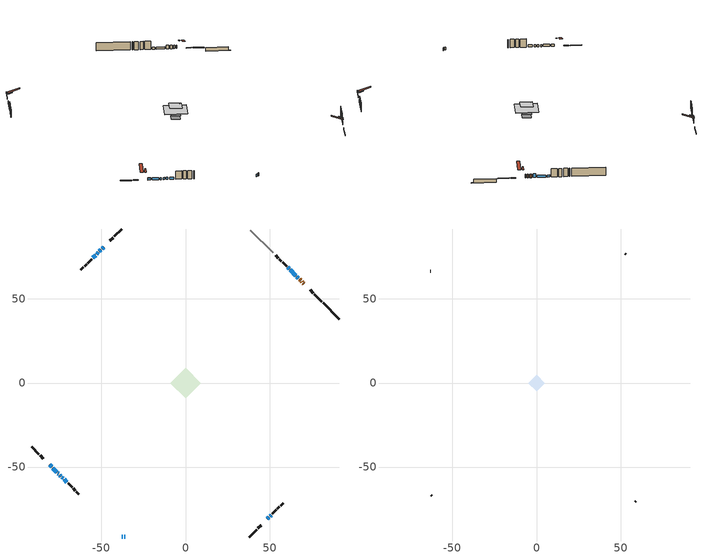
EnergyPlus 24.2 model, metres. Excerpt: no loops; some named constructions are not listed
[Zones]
conditioned space
 floor outside (Floor1 construction): -3.8,0 0,3.8 3.8,0 0,-3.8 z1.07
 floor outside (Floor2 construction): -3.76,0 0,3.76 3.76,0 0,-3.76 z1.07
 floor adiabatic (AdiabaticFloorConstruction): -9,0 0,9 9,0 0,-9 z3.51
 floor foundation (Slab1 construction): -3.46,0 0,3.46 3.46,0 0,-3.46 z-1.19
 wall outside (RimJoist1 construction): 37.95,-91.62 42.39,-87.18 / -91.62,-37.95 -87.18,-42.39 / -37.95,91.62 -42.39,87.18 / 81.17,48.39 76.74,52.83 z1.07:1.37
 wall outside (RimJoist2 construction): 43.04,-86.52 45.05,-84.51 / -86.52,-43.04 -84.51,-45.05 / -43.04,86.52 -45.05,84.51 / 76.08,53.48 74.07,55.49 z1.07:1.37
 wall outside (AdiabaticWallConstruction 1): 70.39,59.18 70.15,59.42 / 69.49,60.07 69.18,60.39 / 68.52,61.04 67.88,61.69 z1.07:3.1
 wall outside (AdiabaticWallConstruction): -80.83,-48.73 -79.64,-49.92 / -78.99,-50.58 -76.56,-53 / -75.91,-53.66 -75.44,-54.13 / 48.73,-80.83 49.67,-79.9 / -74.78,-54.78 -74.13,-55.43 / -73.48,-56.08 -72.83,-56.73 / 50.32,-79.24 51.03,-78.54 / -72.18,-57.39 -70.5,-59.06 / 65.63,63.93 62.28,67.28 / 61.63,67.94 60.76,68.8 / -53.5,76.06 -55.18,74.39 z1.07:2.29; -48.73,80.83 -49.67,79.9 / -51.91,77.65 -52.85,76.72 z1.07:1.68; -37.95,-91.62 -37.39,-91.62 z1.07:2.6; 67.22,62.34 66.29,63.28 / -50.32,79.24 -51.26,78.31 z1.07:3.26; -36.46,-91.62 -35.9,-91.62 z1.07:2.85
 wall outside (Wall1 construction): 51.68,-77.88 54.05,-75.51 / -69.85,-59.72 -67.47,-62.09 / -55.83,73.73 -58.21,71.36 / 60.11,69.46 57.74,71.83 z1.07:5.95
 wall outside (Wall2 construction): 54.71,-74.85 55.92,-73.64 / -66.82,-62.75 -65.61,-63.96 / -58.86,70.7 -60.07,69.49 / 57.08,72.49 55.87,73.69 z1.07:5.95
 wall outside (Wall4 construction): 56.58,-72.99 58.15,-71.42 / -64.95,-64.61 -63.38,-66.19 / -60.73,68.83 -62.3,67.26 / 55.21,74.35 53.64,75.92 z1.07:5.95
 wall foundation (FoundationWall1 construction): 81.83,47.73,-1.19 81.83,47.73,1.07 90.64,38.93,1.07 90.64,38.93,-1.07 91.62,37.95,-1.07 91.62,37.95,-1.19
 wall adiabatic (Wall6 construction): 52.06,77.51 38.61,90.96 z1.07:5.95
 window (WindowConstruction): -80.83,-48.73 -79.64,-49.92 z1.07:2.29
 window (WindowConstruction 7): -48.73,80.83 -49.67,79.9 z1.07:1.68
 window (WindowConstruction 15): -37.95,-91.62 -37.39,-91.62 z1.07:2.59
 window (WindowConstruction 8): -78.99,-50.58 -76.56,-53 z1.07:2.29
 window (WindowConstruction 9): -75.91,-53.66 -75.44,-54.12 z1.07:2.29
 window (WindowConstruction 10): 48.73,-80.83 49.67,-79.9 z1.07:2.29
 window (WindowConstruction 11): 67.22,62.34 66.29,63.28 z1.07:3.26
 window (WindowConstruction 12): -50.32,79.24 -51.26,78.31 z1.07:3.26
 window (WindowConstruction 13): -51.91,77.65 -52.85,76.72 z1.07:1.68
 window (WindowConstruction 16): -74.78,-54.78 -74.14,-55.43 z1.07:2.29
 window (WindowConstruction 1): -73.48,-56.09 -72.83,-56.73 z1.07:2.29
 window (WindowConstruction 2): 50.32,-79.24 51.02,-78.54 z1.07:2.29
 window (WindowConstruction 14): -36.46,-91.62 -35.9,-91.62 z1.07:2.85
 window (WindowConstruction 3): -72.18,-57.39 -70.5,-59.06 z1.07:2.29
 window (WindowConstruction 4): 65.63,63.93 62.28,67.28 z1.07:2.29
 window (WindowConstruction 5): 61.63,67.94 60.77,68.8 z1.07:2.29
 window (WindowConstruction 6): -53.5,76.06 -55.18,74.39 z1.07:2.29
 door (Door): 70.39,59.18 70.15,59.42 z1.07:3.1
 door (Door 1): 69.49,60.07 69.18,60.39 z1.07:3.1
 door (Door 2): 68.52,61.04 67.88,61.69 z1.07:3.1
 ceiling adiabatic (AdiabaticFloorConstruction): 0,-9 9,0 0,9 -9,0 z3.51
 roof outside (Roof2 construction): 48.08,-81.49,5.95 46.36,-79.77,6.76 45.9,-80.22,6.76 47.62,-81.94,5.95; -81.49,-48.08,5.95 -79.77,-46.36,6.76 -80.22,-45.9,6.76 -81.94,-47.62,5.95; -48.08,81.49,5.95 -46.36,79.77,6.76 -45.9,80.22,6.76 -47.62,81.94,5.95; 71.04,58.52,5.95 69.32,56.8,6.76 69.78,56.35,6.76 71.5,58.07,5.95
 roof outside (Roof3 construction): 0,3.8 -3.8,0 0,-3.8 3.8,0 z5.95
attic - vented
 floor to conditioned space (Floor3 construction Reversed): -4.91,0 0,4.91 4.91,0 0,-4.91 z5.95
 wall outside (Wall5 construction): 58.8,-70.76 59.08,-70.49 / -62.72,-66.84 -62.45,-67.11 / -62.96,66.61 -63.23,66.33 / 52.98,76.58 52.71,76.85 z1.07:5.95
 roof outside (Roof1 construction): 46.97,-82.6,5.95 42.18,-77.81,8.2 40.92,-79.07,8.2 45.71,-83.86,5.95; -82.6,-46.97,5.95 -77.81,-42.18,8.2 -79.07,-40.92,8.2 -83.86,-45.71,5.95; -46.97,82.6,5.95 -42.18,77.81,8.2 -40.92,79.07,8.2 -45.71,83.86,5.95; 72.16,57.41,5.95 67.37,52.63,8.2 68.63,51.36,8.2 73.42,56.15,5.95
[Material] Roughness=Rough; Thermal Absorptance=0.9
Name | Thickness {m} | Conductivity {W/m-K} | Density {kg/m3} | Specific Heat {J/kg-K} | Solar Absorptance | Visible Absorptance
ceiling stud and cavity | 0.1397 | 0.0779344 | 65.682 | 1177.47 | 0.7 | 0.7
gypsum board | 0.0127 | 0.160291 | 801 | 837.4 | 0.6 | 0.6
[Construction]
Floor3 construction: ceiling stud and cavity, gypsum board
[EnergyManagementSystem:Program]
natural_vent_program: Set Tin = tin_s; Set Tout = tout_s; Set Wout = out_wt_s; Set Pbar = out_pb_s; Set Phiout = (@RhFnTdbWPb Tout Wout Pbar); Set MaxHR = 0.0115; Set Tnvsp = (htg_sp_s + clg_sp_s) / 2; Set NVavail = natural_vent_s; Set ClgSsnAvail = cool_season; Set Qnv = 0; Set Qwhf = 0; Set whole_house_fan_mix_act = 0; Set whole_house_fan_act = 0; If ((Wout < MaxHR) && (Tin > Tout) && (Tin > Tnvsp) && (ClgSsnAvail > 0)); Set WHF_Flow = 0; Set Adj = (Tin-Tnvsp)/(Tin-Tout); Set Adj = (@Min Adj 1); Set Adj = (@Max Adj 0); If (WHF_Flow > 0); Set Qwhf = WHF_Flow*Adj; Set whole_house_fan_mix_act = WHF_Flow*Adj; Set WHF_W = 0; Set whole_house_fan_act = WHF_W*Adj; ElseIf (NVavail > 0); Set NVArea = 0.0; Set Cs = 0.00018187900847365485; Set Cw = 3.1570932841576165e-05; Set Tdiff = Tin-Tout; Set dT = (@Abs Tdiff); Set Vwind = site_vw_s; Set SGNV = NVArea*Adj*((((Cs*dT)+(Cw*(Vwind^2)))^0.5)/1000); Set MaxNV = 2.617222302061057; Set Qnv = (@Min SGNV MaxNV); EndIf; EndIf; Set natural_vent_flow_act = Qnv; Set whole_house_fan_flow_act = Qwhf; Set natural_vent_program_Qnv = Qnv; Set natural_vent_program_Qwhf = Qwhf
total_airflows_program: Set total_infil_flow_rate = 0; Set total_mechvent_flow_rate = 0; Set total_natvent_flow_rate = 0; Set total_whf_flow_rate = 0; Set total_infil_flow_rate = total_infil_flow_rate + (infil_program_Qinf * 1); Set total_mechvent_flow_rate = total_mechvent_flow_rate + (infil_program_Qfan * 1); Set total_natvent_flow_rate = total_natvent_flow_rate + (natural_vent_program_Qnv * 1); Set total_whf_flow_rate = total_whf_flow_rate + (natural_vent_program_Qwhf * 1)
total_loads_program: Set loads_htg_tot = 0; Set loads_clg_tot = 0; If htg_load_cond > 0; Set loads_htg_tot = loads_htg_tot + (htg_load_cond - clg_load_cond) * 1.0; EndIf; Set loads_htg_tot = (@Max loads_htg_tot 0); If clg_load_cond > 0; Set loads_clg_tot = loads_clg_tot + (clg_load_cond - htg_load_cond) * 0.0; EndIf; Set loads_clg_tot = (@Max loads_clg_tot 0)
unmet_hours_program: Set htg_unmet_hours = 0; Set clg_unmet_hours = 0; Set unit_htg_unmet_hours = 0; If ((DayOfYear >= 1) && (DayOfYear <= 365)); Set unit_htg_unmet_hours = unit_htg_unmet_hours + conditioned_space_htg_unmet_s; If unit_htg_unmet_hours > htg_unmet_hours; Set htg_unmet_hours = unit_htg_unmet_hours; EndIf; EndIf
water_heater_EC_adj: If WarmupFlag == 0; Set dhw_e_cons = water_heater_energy + water_heater_on_cycle_parasitic + water_heater_off_cycle_parasitic; Set water_heater_ec_adj_act = 0.0 * dhw_e_cons / 1; EndIf
[EnergyManagementSystem:ProgramCallingManager]
component_loads_program_calling_manager: EndOfZoneTimestepAfterZoneReporting; component_loads_program
fridge_schedule_program_calling_manager: BeginZoneTimestepAfterInitHeatBalance; fridge_schedule_program
infil_program_calling_manager: BeginZoneTimestepAfterInitHeatBalance; infil_program
natural_vent_program_calling_manager: BeginZoneTimestepAfterInitHeatBalance; natural_vent_program
total_airflows_program_calling_manager: EndOfZoneTimestepAfterZoneReporting; total_airflows_program
total_loads_program_calling_manager: EndOfZoneTimestepAfterZoneReporting; total_loads_program
unmet_hours_program_calling_manager: EndOfZoneTimestepBeforeZoneReporting; unmet_hours_program
water_heater_EC_adj_ProgramManager: EndOfSystemTimestepBeforeHVACReporting; water_heater_EC_adj
[EnergyManagementSystem:OutputVariable] Type of Data in Variable=Summed; Update Frequency=ZoneTimestep
Name | EMS Variable | EMS Program or Subroutine | Units
loads_htg_tot_peakload_outvar; loads_htg_tot_annual_outvar; Energy Management System Output Variable 1; Energy Management System Output Variable 45 | loads_htg_tot | total_loads_program | J
loads_clg_tot_peakload_outvar; loads_clg_tot_annual_outvar; Energy Management System Output Variable 2; Energy Management System Output Variable 46 | loads_clg_tot | total_loads_program | J
htg_unmet_hours_annual_outvar; Energy Management System Output Variable 3 | htg_unmet_hours | unmet_hours_program | hr
clg_unmet_hours_annual_outvar; Energy Management System Output Variable 4 | clg_unmet_hours | unmet_hours_program | hr
loads_htg_roofs_annual_outvar; Energy Management System Output Variable 5 | loads_htg_roofs | component_loads_program | J
loads_htg_ceilings_annual_outvar; Energy Management System Output Variable 6 | loads_htg_ceilings | component_loads_program | J
loads_htg_walls_annual_outvar; Energy Management System Output Variable 7 | loads_htg_walls | component_loads_program | J
loads_htg_rim_joists_annual_outvar; Energy Management System Output Variable 8 | loads_htg_rim_joists | component_loads_program | J
loads_htg_foundation_walls_annual_outvar; Energy Management System Output Variable 9 | loads_htg_foundation_walls | component_loads_program | J
loads_htg_doors_annual_outvar; Energy Management System Output Variable 10 | loads_htg_doors | component_loads_program | J
loads_htg_windows_conduction_annual_outvar; Energy Management System Output Variable 11 | loads_htg_windows_conduction | component_loads_program | J
loads_htg_windows_solar_annual_outvar; Energy Management System Output Variable 12 | loads_htg_windows_solar | component_loads_program | J
loads_htg_skylights_conduction_annual_outvar; Energy Management System Output Variable 13 | loads_htg_skylights_conduction | component_loads_program | J
loads_htg_skylights_solar_annual_outvar; Energy Management System Output Variable 14 | loads_htg_skylights_solar | component_loads_program | J
loads_htg_floors_annual_outvar; Energy Management System Output Variable 15 | loads_htg_floors | component_loads_program | J
loads_htg_slabs_annual_outvar; Energy Management System Output Variable 16 | loads_htg_slabs | component_loads_program | J
loads_htg_internal_mass_annual_outvar; Energy Management System Output Variable 17 | loads_htg_internal_mass | component_loads_program | J
loads_htg_infil_annual_outvar; Energy Management System Output Variable 18 | loads_htg_infil | component_loads_program | J
loads_htg_natvent_annual_outvar; Energy Management System Output Variable 19 | loads_htg_natvent | component_loads_program | J
loads_htg_mechvent_annual_outvar; Energy Management System Output Variable 20 | loads_htg_mechvent | component_loads_program | J
loads_htg_whf_annual_outvar; Energy Management System Output Variable 21 | loads_htg_whf | component_loads_program | J
loads_htg_ducts_annual_outvar; Energy Management System Output Variable 22 | loads_htg_ducts | component_loads_program | J
loads_htg_intgains_annual_outvar; Energy Management System Output Variable 23 | loads_htg_intgains | component_loads_program | J
loads_htg_lighting_annual_outvar; Energy Management System Output Variable 24 | loads_htg_lighting | component_loads_program | J
loads_clg_roofs_annual_outvar; Energy Management System Output Variable 25 | loads_clg_roofs | component_loads_program | J
loads_clg_ceilings_annual_outvar; Energy Management System Output Variable 26 | loads_clg_ceilings | component_loads_program | J
loads_clg_walls_annual_outvar; Energy Management System Output Variable 27 | loads_clg_walls | component_loads_program | J
loads_clg_rim_joists_annual_outvar; Energy Management System Output Variable 28 | loads_clg_rim_joists | component_loads_program | J
loads_clg_foundation_walls_annual_outvar; Energy Management System Output Variable 29 | loads_clg_foundation_walls | component_loads_program | J
loads_clg_doors_annual_outvar; Energy Management System Output Variable 30 | loads_clg_doors | component_loads_program | J
loads_clg_windows_conduction_annual_outvar; Energy Management System Output Variable 31 | loads_clg_windows_conduction | component_loads_program | J
loads_clg_windows_solar_annual_outvar; Energy Management System Output Variable 32 | loads_clg_windows_solar | component_loads_program | J
loads_clg_skylights_conduction_annual_outvar; Energy Management System Output Variable 33 | loads_clg_skylights_conduction | component_loads_program | J
loads_clg_skylights_solar_annual_outvar; Energy Management System Output Variable 34 | loads_clg_skylights_solar | component_loads_program | J
loads_clg_floors_annual_outvar; Energy Management System Output Variable 35 | loads_clg_floors | component_loads_program | J
loads_clg_slabs_annual_outvar; Energy Management System Output Variable 36 | loads_clg_slabs | component_loads_program | J
loads_clg_internal_mass_annual_outvar; Energy Management System Output Variable 37 | loads_clg_internal_mass | component_loads_program | J
loads_clg_infil_annual_outvar; Energy Management System Output Variable 38 | loads_clg_infil | component_loads_program | J
loads_clg_natvent_annual_outvar; Energy Management System Output Variable 39 | loads_clg_natvent | component_loads_program | J
loads_clg_mechvent_annual_outvar; Energy Management System Output Variable 40 | loads_clg_mechvent | component_loads_program | J
loads_clg_whf_annual_outvar; Energy Management System Output Variable 41 | loads_clg_whf | component_loads_program | J
loads_clg_ducts_annual_outvar; Energy Management System Output Variable 42 | loads_clg_ducts | component_loads_program | J
loads_clg_intgains_annual_outvar; Energy Management System Output Variable 43 | loads_clg_intgains | component_loads_program | J
loads_clg_lighting_annual_outvar; Energy Management System Output Variable 44 | loads_clg_lighting | component_loads_program | J
[Schedule:Day:Interval]
interior lighting schedule day: No, 01:00, 0.108182, 04:00, 0.0901515, 05:00, 0.0991667, 06:00, 0.162273, 07:00, 0.270455, 08:00, 0.342576, 10:00, 0.369621, 11:00, 0.351591, 12:00, 0.333561, 13:00, 0.324545, 14:00, 0.31553, 15:00, 0.333561, 16:00, 0.369621, 17:00, 0.450758, 18:00, 0.585985, 19:00, 0.775303, 20:00, 0.955606, 21:00, 0.991667, 22:00, 0.712197, 23:00, 0.360606, 24:00, 0.162273
interior lighting schedule day 1: No, 01:00, 0.100909, 04:00, 0.0840909, 05:00, 0.0925, 06:00, 0.151364, 07:00, 0.252273, 08:00, 0.319545, 10:00, 0.344773, 11:00, 0.327955, 12:00, 0.311136, 13:00, 0.302727, 14:00, 0.294318, 15:00, 0.311136, 16:00, 0.344773, 17:00, 0.420455, 18:00, 0.546591, 19:00, 0.723182, 20:00, 0.891364, 21:00, 0.925, 22:00, 0.664318, 23:00, 0.336364, 24:00, 0.151364
interior lighting schedule day 2: No, 01:00, 0.0927273, 04:00, 0.0772727, 05:00, 0.085, 06:00, 0.139091, 07:00, 0.231818, 08:00, 0.293636, 10:00, 0.316818, 11:00, 0.301364, 12:00, 0.285909, 13:00, 0.278182, 14:00, 0.270455, 15:00, 0.285909, 16:00, 0.316818, 17:00, 0.386364, 18:00, 0.502273, 19:00, 0.664545, 20:00, 0.819091, 21:00, 0.85, 22:00, 0.610455, 23:00, 0.309091, 24:00, 0.139091
interior lighting schedule day 3: No, 01:00, 0.0845455, 04:00, 0.0704545, 05:00, 0.0775, 06:00, 0.126818, 07:00, 0.211364, 08:00, 0.267727, 10:00, 0.288864, 11:00, 0.274773, 12:00, 0.260682, 13:00, 0.253636, 14:00, 0.246591, 15:00, 0.260682, 16:00, 0.288864, 17:00, 0.352273, 18:00, 0.457955, 19:00, 0.605909, 20:00, 0.746818, 21:00, 0.775, 22:00, 0.556591, 23:00, 0.281818, 24:00, 0.126818
interior lighting schedule day 4: No, 01:00, 0.0763636, 04:00, 0.0636364, 05:00, 0.07, 06:00, 0.114545, 07:00, 0.190909, 08:00, 0.241818, 10:00, 0.260909, 11:00, 0.248182, 12:00, 0.235455, 13:00, 0.229091, 14:00, 0.222727, 15:00, 0.235455, 16:00, 0.260909, 17:00, 0.318182, 18:00, 0.413636, 19:00, 0.547273, 20:00, 0.674545, 21:00, 0.7, 22:00, 0.502727, 23:00, 0.254545, 24:00, 0.114545
interior lighting schedule day 5: No, 01:00, 0.0727273, 04:00, 0.0606061, 05:00, 0.0666667, 06:00, 0.109091, 07:00, 0.181818, 08:00, 0.230303, 10:00, 0.248485, 11:00, 0.236364, 12:00, 0.224242, 13:00, 0.218182, 14:00, 0.212121, 15:00, 0.224242, 16:00, 0.248485, 17:00, 0.30303, 18:00, 0.393939, 19:00, 0.521212, 20:00, 0.642424, 21:00, 0.666667, 22:00, 0.478788, 23:00, 0.242424, 24:00, 0.109091
interior lighting schedule day 6: No, 01:00, 0.0745455, 04:00, 0.0621212, 05:00, 0.0683333, 06:00, 0.111818, 07:00, 0.186364, 08:00, 0.236061, 10:00, 0.254697, 11:00, 0.242273, 12:00, 0.229848, 13:00, 0.223636, 14:00, 0.217424, 15:00, 0.229848, 16:00, 0.254697, 17:00, 0.310606, 18:00, 0.403788, 19:00, 0.534242, 20:00, 0.658485, 21:00, 0.683333, 22:00, 0.490758, 23:00, 0.248485, 24:00, 0.111818
interior lighting schedule day 7: No, 01:00, 0.08, 04:00, 0.0666667, 05:00, 0.0733333, 06:00, 0.12, 07:00, 0.2, 08:00, 0.253333, 10:00, 0.273333, 11:00, 0.26, 12:00, 0.246667, 13:00, 0.24, 14:00, 0.233333, 15:00, 0.246667, 16:00, 0.273333, 17:00, 0.333333, 18:00, 0.433333, 19:00, 0.573333, 20:00, 0.706667, 21:00, 0.733333, 22:00, 0.526667, 23:00, 0.266667, 24:00, 0.12
interior lighting schedule day 8: No, 01:00, 0.0890909, 04:00, 0.0742424, 05:00, 0.0816667, 06:00, 0.133636, 07:00, 0.222727, 08:00, 0.282121, 10:00, 0.304394, 11:00, 0.289545, 12:00, 0.274697, 13:00, 0.267273, 14:00, 0.259848, 15:00, 0.274697, 16:00, 0.304394, 17:00, 0.371212, 18:00, 0.482576, 19:00, 0.638485, 20:00, 0.78697, 21:00, 0.816667, 22:00, 0.586515, 23:00, 0.29697, 24:00, 0.133636
interior lighting schedule day 9: No, 01:00, 0.0972727, 04:00, 0.0810606, 05:00, 0.0891667, 06:00, 0.145909, 07:00, 0.243182, 08:00, 0.30803, 10:00, 0.332348, 11:00, 0.316136, 12:00, 0.299924, 13:00, 0.291818, 14:00, 0.283712, 15:00, 0.299924, 16:00, 0.332348, 17:00, 0.405303, 18:00, 0.526894, 19:00, 0.697121, 20:00, 0.859242, 21:00, 0.891667, 22:00, 0.640379, 23:00, 0.324242, 24:00, 0.145909
interior lighting schedule day 10: No, 01:00, 0.105455, 04:00, 0.0878788, 05:00, 0.0966667, 06:00, 0.158182, 07:00, 0.263636, 08:00, 0.333939, 10:00, 0.360303, 11:00, 0.342727, 12:00, 0.325152, 13:00, 0.316364, 14:00, 0.307576, 15:00, 0.325152, 16:00, 0.360303, 17:00, 0.439394, 18:00, 0.571212, 19:00, 0.755758, 20:00, 0.931515, 21:00, 0.966667, 22:00, 0.694242, 23:00, 0.351515, 24:00, 0.158182
interior lighting schedule day 11: No, 01:00, 0.109091, 04:00, 0.0909091, 05:00, 0.1, 06:00, 0.163636, 07:00, 0.272727, 08:00, 0.345455, 10:00, 0.372727, 11:00, 0.354545, 12:00, 0.336364, 13:00, 0.327273, 14:00, 0.318182, 15:00, 0.336364, 16:00, 0.372727, 17:00, 0.454545, 18:00, 0.590909, 19:00, 0.781818, 20:00, 0.963636, 21:00, 1, 22:00, 0.718182, 23:00, 0.363636, 24:00, 0.163636
interior lighting schedule default day; occupants schedule default day; clothes dryer schedule default day; cooking range schedule default day; mech vent bath fan 0 schedule default day; mech vent range fan 0 schedule default day; misc plug loads schedule default day; general water use schedule default day; heating setpoint default day; cooling setpoint default day; clothes dryer exhaust 0 schedule default day; cooling season schedule day; cooling season schedule day 2; cooling season schedule default day; exterior lighting schedule default day; natural vent schedule default day: No, 24:00, 0
occupants schedule day: No, 05:00, 0.426829, 06:00, 0.719512, 07:00, 1, 08:00, 0.670732, 09:00, 0.329268, 14:00, 0.170732, 15:00, 0.231707, 16:00, 0.329268, 17:00, 0.5, 18:00, 0.670732, 19:00, 0.829268, 21:00, 1, 22:00, 0.853659, 23:00, 0.646341, 24:00, 0.426829
clothes dryer schedule day; clothes dryer exhaust 0 schedule day: No, 01:00, 0.123457, 02:00, 0.0740741, 03:00, 0.0493827, 04:00, 0.0246914, 05:00, 0.0493827, 06:00, 0.0740741, 07:00, 0.197531, 08:00, 0.395062, 09:00, 0.592593, 10:00, 0.839506, 11:00, 0.962963, 12:00, 1, 13:00, 0.91358, 14:00, 0.82716, 15:00, 0.716049, 16:00, 0.753086, 17:00, 0.679012, 18:00, 0.666667, 20:00, 0.62963, 21:00, 0.641975, 22:00, 0.666667, 23:00, 0.54321, 24:00, 0.296296
cooking range schedule day: No, 05:00, 0.0597015, 06:00, 0.11194, 07:00, 0.171642, 08:00, 0.291045, 11:00, 0.343284, 12:00, 0.402985, 13:00, 0.462687, 14:00, 0.343284, 15:00, 0.291045, 16:00, 0.402985, 17:00, 0.567164, 18:00, 1, 19:00, 0.850746, 20:00, 0.432836, 21:00, 0.291045, 22:00, 0.231343, 23:00, 0.171642, 24:00, 0.11194
mech vent bath fan 0 schedule day: No, 07:00, 0, 08:00, 1, 09:00, 0.2, 24:00, 0
mech vent range fan 0 schedule day: No, 18:00, 0, 19:00, 1, 20:00, 0.2, 24:00, 0
misc plug loads schedule day: No, 06:00, 0.705882, 07:00, 0.745098, 08:00, 0.803922, 15:00, 0.823529, 16:00, 0.862745, 17:00, 0.921569, 18:00, 0.980392, 19:00, 1, 20:00, 0.980392, 21:00, 0.941176, 22:00, 0.862745, 23:00, 0.784314, 24:00, 0.72549
general water use schedule day: No, 01:00, 0.315068, 03:00, 0.287671, 04:00, 0.342466, 05:00, 0.369863, 06:00, 0.520548, 07:00, 0.60274, 08:00, 0.534247, 10:00, 0.506849, 11:00, 0.465753, 14:00, 0.479452, 15:00, 0.534247, 16:00, 0.589041, 17:00, 0.69863, 18:00, 0.876712, 19:00, 0.890411, 20:00, 0.986301, 21:00, 1, 22:00, 0.863014, 23:00, 0.616438, 24:00, 0.465753
heating setpoint day: No, 07:00, 18, 23:00, 21, 24:00, 18
cooling setpoint day: No, 24:00, 25
cooling season schedule day 1: No, 24:00, 1
exterior lighting schedule day: No, 01:00, 0.566667, 03:00, 0.524167, 05:00, 0.495833, 06:00, 0.5525, 07:00, 0.623333, 08:00, 0.580833, 09:00, 0.439167, 10:00, 0.354167, 12:00, 0.34, 13:00, 0.354167, 14:00, 0.396667, 15:00, 0.425, 16:00, 0.495833, 17:00, 0.623333, 18:00, 0.793333, 19:00, 0.906667, 20:00, 0.963333, 21:00, 0.991667, 22:00, 0.920833, 23:00, 0.793333, 24:00, 0.665833
exterior lighting schedule day 1: No, 01:00, 0.528571, 03:00, 0.488929, 05:00, 0.4625, 06:00, 0.515357, 07:00, 0.581429, 08:00, 0.541786, 09:00, 0.409643, 10:00, 0.330357, 12:00, 0.317143, 13:00, 0.330357, 14:00, 0.37, 15:00, 0.396429, 16:00, 0.4625, 17:00, 0.581429, 18:00, 0.74, 19:00, 0.845714, 20:00, 0.898571, 21:00, 0.925, 22:00, 0.858929, 23:00, 0.74, 24:00, 0.621071
exterior lighting schedule day 10: No, 01:00, 0.552381, 03:00, 0.510952, 05:00, 0.483333, 06:00, 0.538571, 07:00, 0.607619, 08:00, 0.56619, 09:00, 0.428095, 10:00, 0.345238, 12:00, 0.331429, 13:00, 0.345238, 14:00, 0.386667, 15:00, 0.414286, 16:00, 0.483333, 17:00, 0.607619, 18:00, 0.773333, 19:00, 0.88381, 20:00, 0.939048, 21:00, 0.966667, 22:00, 0.897619, 23:00, 0.773333, 24:00, 0.649048
exterior lighting schedule day 11: No, 01:00, 0.571429, 03:00, 0.528571, 05:00, 0.5, 06:00, 0.557143, 07:00, 0.628571, 08:00, 0.585714, 09:00, 0.442857, 10:00, 0.357143, 12:00, 0.342857, 13:00, 0.357143, 14:00, 0.4, 15:00, 0.428571, 16:00, 0.5, 17:00, 0.628571, 18:00, 0.8, 19:00, 0.914286, 20:00, 0.971429, 21:00, 1, 22:00, 0.928571, 23:00, 0.8, 24:00, 0.671429
exterior lighting schedule day 2: No, 01:00, 0.485714, 03:00, 0.449286, 05:00, 0.425, 06:00, 0.473571, 07:00, 0.534286, 08:00, 0.497857, 09:00, 0.376429, 10:00, 0.303571, 12:00, 0.291429, 13:00, 0.303571, 14:00, 0.34, 15:00, 0.364286, 16:00, 0.425, 17:00, 0.534286, 18:00, 0.68, 19:00, 0.777143, 20:00, 0.825714, 21:00, 0.85, 22:00, 0.789286, 23:00, 0.68, 24:00, 0.570714
exterior lighting schedule day 3: No, 01:00, 0.442857, 03:00, 0.409643, 05:00, 0.3875, 06:00, 0.431786, 07:00, 0.487143, 08:00, 0.453929, 09:00, 0.343214, 10:00, 0.276786, 12:00, 0.265714, 13:00, 0.276786, 14:00, 0.31, 15:00, 0.332143, 16:00, 0.3875, 17:00, 0.487143, 18:00, 0.62, 19:00, 0.708571, 20:00, 0.752857, 21:00, 0.775, 22:00, 0.719643, 23:00, 0.62, 24:00, 0.520357
exterior lighting schedule day 4: No, 01:00, 0.4, 03:00, 0.37, 05:00, 0.35, 06:00, 0.39, 07:00, 0.44, 08:00, 0.41, 09:00, 0.31, 10:00, 0.25, 12:00, 0.24, 13:00, 0.25, 14:00, 0.28, 15:00, 0.3, 16:00, 0.35, 17:00, 0.44, 18:00, 0.56, 19:00, 0.64, 20:00, 0.68, 21:00, 0.7, 22:00, 0.65, 23:00, 0.56, 24:00, 0.47
exterior lighting schedule day 5: No, 01:00, 0.380952, 03:00, 0.352381, 05:00, 0.333333, 06:00, 0.371429, 07:00, 0.419048, 08:00, 0.390476, 09:00, 0.295238, 10:00, 0.238095, 12:00, 0.228571, 13:00, 0.238095, 14:00, 0.266667, 15:00, 0.285714, 16:00, 0.333333, 17:00, 0.419048, 18:00, 0.533333, 19:00, 0.609524, 20:00, 0.647619, 21:00, 0.666667, 22:00, 0.619048, 23:00, 0.533333, 24:00, 0.447619
exterior lighting schedule day 6: No, 01:00, 0.390476, 03:00, 0.36119, 05:00, 0.341667, 06:00, 0.380714, 07:00, 0.429524, 08:00, 0.400238, 09:00, 0.302619, 10:00, 0.244048, 12:00, 0.234286, 13:00, 0.244048, 14:00, 0.273333, 15:00, 0.292857, 16:00, 0.341667, 17:00, 0.429524, 18:00, 0.546667, 19:00, 0.624762, 20:00, 0.66381, 21:00, 0.683333, 22:00, 0.634524, 23:00, 0.546667, 24:00, 0.45881
exterior lighting schedule day 7: No, 01:00, 0.419048, 03:00, 0.387619, 05:00, 0.366667, 06:00, 0.408571, 07:00, 0.460952, 08:00, 0.429524, 09:00, 0.324762, 10:00, 0.261905, 12:00, 0.251429, 13:00, 0.261905, 14:00, 0.293333, 15:00, 0.314286, 16:00, 0.366667, 17:00, 0.460952, 18:00, 0.586667, 19:00, 0.670476, 20:00, 0.712381, 21:00, 0.733333, 22:00, 0.680952, 23:00, 0.586667, 24:00, 0.492381
exterior lighting schedule day 8: No, 01:00, 0.466667, 03:00, 0.431667, 05:00, 0.408333, 06:00, 0.455, 07:00, 0.513333, 08:00, 0.478333, 09:00, 0.361667, 10:00, 0.291667, 12:00, 0.28, 13:00, 0.291667, 14:00, 0.326667, 15:00, 0.35, 16:00, 0.408333, 17:00, 0.513333, 18:00, 0.653333, 19:00, 0.746667, 20:00, 0.793333, 21:00, 0.816667, 22:00, 0.758333, 23:00, 0.653333, 24:00, 0.548333
exterior lighting schedule day 9: No, 01:00, 0.509524, 03:00, 0.47131, 05:00, 0.445833, 06:00, 0.496786, 07:00, 0.560476, 08:00, 0.522262, 09:00, 0.394881, 10:00, 0.318452, 12:00, 0.305714, 13:00, 0.318452, 14:00, 0.356667, 15:00, 0.382143, 16:00, 0.445833, 17:00, 0.560476, 18:00, 0.713333, 19:00, 0.815238, 20:00, 0.86619, 21:00, 0.891667, 22:00, 0.827976, 23:00, 0.713333, 24:00, 0.59869
[Schedule:Week:Daily]
heating setpoint Week Rule - Jan1-Dec31: heating setpoint day, heating setpoint day, heating setpoint day, heating setpoint day, heating setpoint day, heating setpoint day, heating setpoint day, heating setpoint default day, heating setpoint default day, heating setpoint default day, heating setpoint default day, heating setpoint default day
cooling setpoint Week Rule - Jan1-Dec31: cooling setpoint day, cooling setpoint day, cooling setpoint day, cooling setpoint day, cooling setpoint day, cooling setpoint day, cooling setpoint day, cooling setpoint default day, cooling setpoint default day, cooling setpoint default day, cooling setpoint default day, cooling setpoint default day
clothes dryer exhaust 0 schedule Week Rule - Jan1-Dec31: clothes dryer exhaust 0 schedule day, clothes dryer exhaust 0 schedule day, clothes dryer exhaust 0 schedule day, clothes dryer exhaust 0 schedule day, clothes dryer exhaust 0 schedule day, clothes dryer exhaust 0 schedule day, clothes dryer exhaust 0 schedule day, clothes dryer exhaust 0 schedule default day, clothes dryer exhaust 0 schedule default day, clothes dryer exhaust 0 schedule default day, clothes dryer exhaust 0 schedule default day, clothes dryer exhaust 0 schedule default day
cooling season schedule Week Rule - Jan1-May26: cooling season schedule day, cooling season schedule day, cooling season schedule day, cooling season schedule day, cooling season schedule day, cooling season schedule day, cooling season schedule day, cooling season schedule default day, cooling season schedule default day, cooling season schedule default day, cooling season schedule default day, cooling season schedule default day
cooling season schedule Week Rule - May27-Jun2: cooling season schedule day, cooling season schedule day, cooling season schedule day, cooling season schedule day, cooling season schedule day, cooling season schedule day 1, cooling season schedule day 1, cooling season schedule default day, cooling season schedule default day, cooling season schedule default day, cooling season schedule default day, cooling season schedule default day
cooling season schedule Week Rule - Jun3-Sep29: cooling season schedule day 1, cooling season schedule day 1, cooling season schedule day 1, cooling season schedule day 1, cooling season schedule day 1, cooling season schedule day 1, cooling season schedule day 1, cooling season schedule default day, cooling season schedule default day, cooling season schedule default day, cooling season schedule default day, cooling season schedule default day
cooling season schedule Week Rule - Sep30-Oct6: cooling season schedule day 1, cooling season schedule day 2, cooling season schedule day 2, cooling season schedule day 2, cooling season schedule day 2, cooling season schedule day 2, cooling season schedule day 2, cooling season schedule default day, cooling season schedule default day, cooling season schedule default day, cooling season schedule default day, cooling season schedule default day
cooling season schedule Week Rule - Oct7-Dec31: cooling season schedule day 2, cooling season schedule day 2, cooling season schedule day 2, cooling season schedule day 2, cooling season schedule day 2, cooling season schedule day 2, cooling season schedule day 2, cooling season schedule default day, cooling season schedule default day, cooling season schedule default day, cooling season schedule default day, cooling season schedule default day
exterior lighting schedule Week Rule - May6-May26: exterior lighting schedule day 4, exterior lighting schedule day 4, exterior lighting schedule day 4, exterior lighting schedule day 4, exterior lighting schedule day 4, exterior lighting schedule day 4, exterior lighting schedule day 4, exterior lighting schedule default day, exterior lighting schedule default day, exterior lighting schedule default day, exterior lighting schedule default day, exterior lighting schedule default day
exterior lighting schedule Week Rule - May27-Jun2: exterior lighting schedule day 4, exterior lighting schedule day 4, exterior lighting schedule day 4, exterior lighting schedule day 4, exterior lighting schedule day 4, exterior lighting schedule day 5, exterior lighting schedule day 5, exterior lighting schedule default day, exterior lighting schedule default day, exterior lighting schedule default day, exterior lighting schedule default day, exterior lighting schedule default day
exterior lighting schedule Week Rule - Jun3-Jun30: exterior lighting schedule day 5, exterior lighting schedule day 5, exterior lighting schedule day 5, exterior lighting schedule day 5, exterior lighting schedule day 5, exterior lighting schedule day 5, exterior lighting schedule day 5, exterior lighting schedule default day, exterior lighting schedule default day, exterior lighting schedule default day, exterior lighting schedule default day, exterior lighting schedule default day
exterior lighting schedule Week Rule - Jul1-Jul28: exterior lighting schedule day 6, exterior lighting schedule day 6, exterior lighting schedule day 6, exterior lighting schedule day 6, exterior lighting schedule day 6, exterior lighting schedule day 6, exterior lighting schedule day 6, exterior lighting schedule default day, exterior lighting schedule default day, exterior lighting schedule default day, exterior lighting schedule default day, exterior lighting schedule default day
exterior lighting schedule Week Rule - Jul29-Aug4: exterior lighting schedule day 6, exterior lighting schedule day 6, exterior lighting schedule day 6, exterior lighting schedule day 7, exterior lighting schedule day 7, exterior lighting schedule day 7, exterior lighting schedule day 7, exterior lighting schedule default day, exterior lighting schedule default day, exterior lighting schedule default day, exterior lighting schedule default day, exterior lighting schedule default day
exterior lighting schedule Week Rule - Aug5-Aug25: exterior lighting schedule day 7, exterior lighting schedule day 7, exterior lighting schedule day 7, exterior lighting schedule day 7, exterior lighting schedule day 7, exterior lighting schedule day 7, exterior lighting schedule day 7, exterior lighting schedule default day, exterior lighting schedule default day, exterior lighting schedule default day, exterior lighting schedule default day, exterior lighting schedule default day
exterior lighting schedule Week Rule - Aug26-Sep1: exterior lighting schedule day 7, exterior lighting schedule day 7, exterior lighting schedule day 7, exterior lighting schedule day 7, exterior lighting schedule day 7, exterior lighting schedule day 7, exterior lighting schedule day 8, exterior lighting schedule default day, exterior lighting schedule default day, exterior lighting schedule default day, exterior lighting schedule default day, exterior lighting schedule default day
exterior lighting schedule Week Rule - Sep2-Sep29: exterior lighting schedule day 8, exterior lighting schedule day 8, exterior lighting schedule day 8, exterior lighting schedule day 8, exterior lighting schedule day 8, exterior lighting schedule day 8, exterior lighting schedule day 8, exterior lighting schedule default day, exterior lighting schedule default day, exterior lighting schedule default day, exterior lighting schedule default day, exterior lighting schedule default day
exterior lighting schedule Week Rule - Sep30-Oct6: exterior lighting schedule day 8, exterior lighting schedule day 9, exterior lighting schedule day 9, exterior lighting schedule day 9, exterior lighting schedule day 9, exterior lighting schedule day 9, exterior lighting schedule day 9, exterior lighting schedule default day, exterior lighting schedule default day, exterior lighting schedule default day, exterior lighting schedule default day, exterior lighting schedule default day
exterior lighting schedule Week Rule - Oct7-Oct27: exterior lighting schedule day 9, exterior lighting schedule day 9, exterior lighting schedule day 9, exterior lighting schedule day 9, exterior lighting schedule day 9, exterior lighting schedule day 9, exterior lighting schedule day 9, exterior lighting schedule default day, exterior lighting schedule default day, exterior lighting schedule default day, exterior lighting schedule default day, exterior lighting schedule default day
exterior lighting schedule Week Rule - Oct28-Nov3: exterior lighting schedule day 9, exterior lighting schedule day 9, exterior lighting schedule day 9, exterior lighting schedule day 9, exterior lighting schedule day 10, exterior lighting schedule day 10, exterior lighting schedule day 10, exterior lighting schedule default day, exterior lighting schedule default day, exterior lighting schedule default day, exterior lighting schedule default day, exterior lighting schedule default day
exterior lighting schedule Week Rule - Nov4-Nov24: exterior lighting schedule day 10, exterior lighting schedule day 10, exterior lighting schedule day 10, exterior lighting schedule day 10, exterior lighting schedule day 10, exterior lighting schedule day 10, exterior lighting schedule day 10, exterior lighting schedule default day, exterior lighting schedule default day, exterior lighting schedule default day, exterior lighting schedule default day, exterior lighting schedule default day
exterior lighting schedule Week Rule - Nov25-Dec1: exterior lighting schedule day 10, exterior lighting schedule day 10, exterior lighting schedule day 10, exterior lighting schedule day 10, exterior lighting schedule day 10, exterior lighting schedule day 10, exterior lighting schedule day 11, exterior lighting schedule default day, exterior lighting schedule default day, exterior lighting schedule default day, exterior lighting schedule default day, exterior lighting schedule default day
exterior lighting schedule Week Rule - Dec2-Dec31: exterior lighting schedule day 11, exterior lighting schedule day 11, exterior lighting schedule day 11, exterior lighting schedule day 11, exterior lighting schedule day 11, exterior lighting schedule day 11, exterior lighting schedule day 11, exterior lighting schedule default day, exterior lighting schedule default day, exterior lighting schedule default day, exterior lighting schedule default day, exterior lighting schedule default day
natural vent schedule Week Rule - Jan1-Dec31: natural vent schedule default day, natural vent schedule default day, natural vent schedule default day, natural vent schedule default day, natural vent schedule default day, natural vent schedule default day, natural vent schedule default day, natural vent schedule default day, natural vent schedule default day, natural vent schedule default day, natural vent schedule default day, natural vent schedule default day
[Schedule:Year]
heating setpoint: heating setpoint Week Rule - Jan1-Dec31, 1, 1, 12, 31
cooling setpoint: cooling setpoint Week Rule - Jan1-Dec31, 1, 1, 12, 31
clothes dryer exhaust 0 schedule: clothes dryer exhaust 0 schedule Week Rule - Jan1-Dec31, 1, 1, 12, 31
cooling season schedule: cooling season schedule Week Rule - Jan1-May26, 1, 1, 5, 26, cooling season schedule Week Rule - May27-Jun2, 5, 27, 6, 2, cooling season schedule Week Rule - Jun3-Sep29, 6, 3, 9, 29, cooling season schedule Week Rule - Sep30-Oct6, 9, 30, 10, 6, cooling season schedule Week Rule - Oct7-Dec31, 10, 7, 12, 31
natural vent schedule: natural vent schedule Week Rule - Jan1-Dec31, 1, 1, 12, 31
